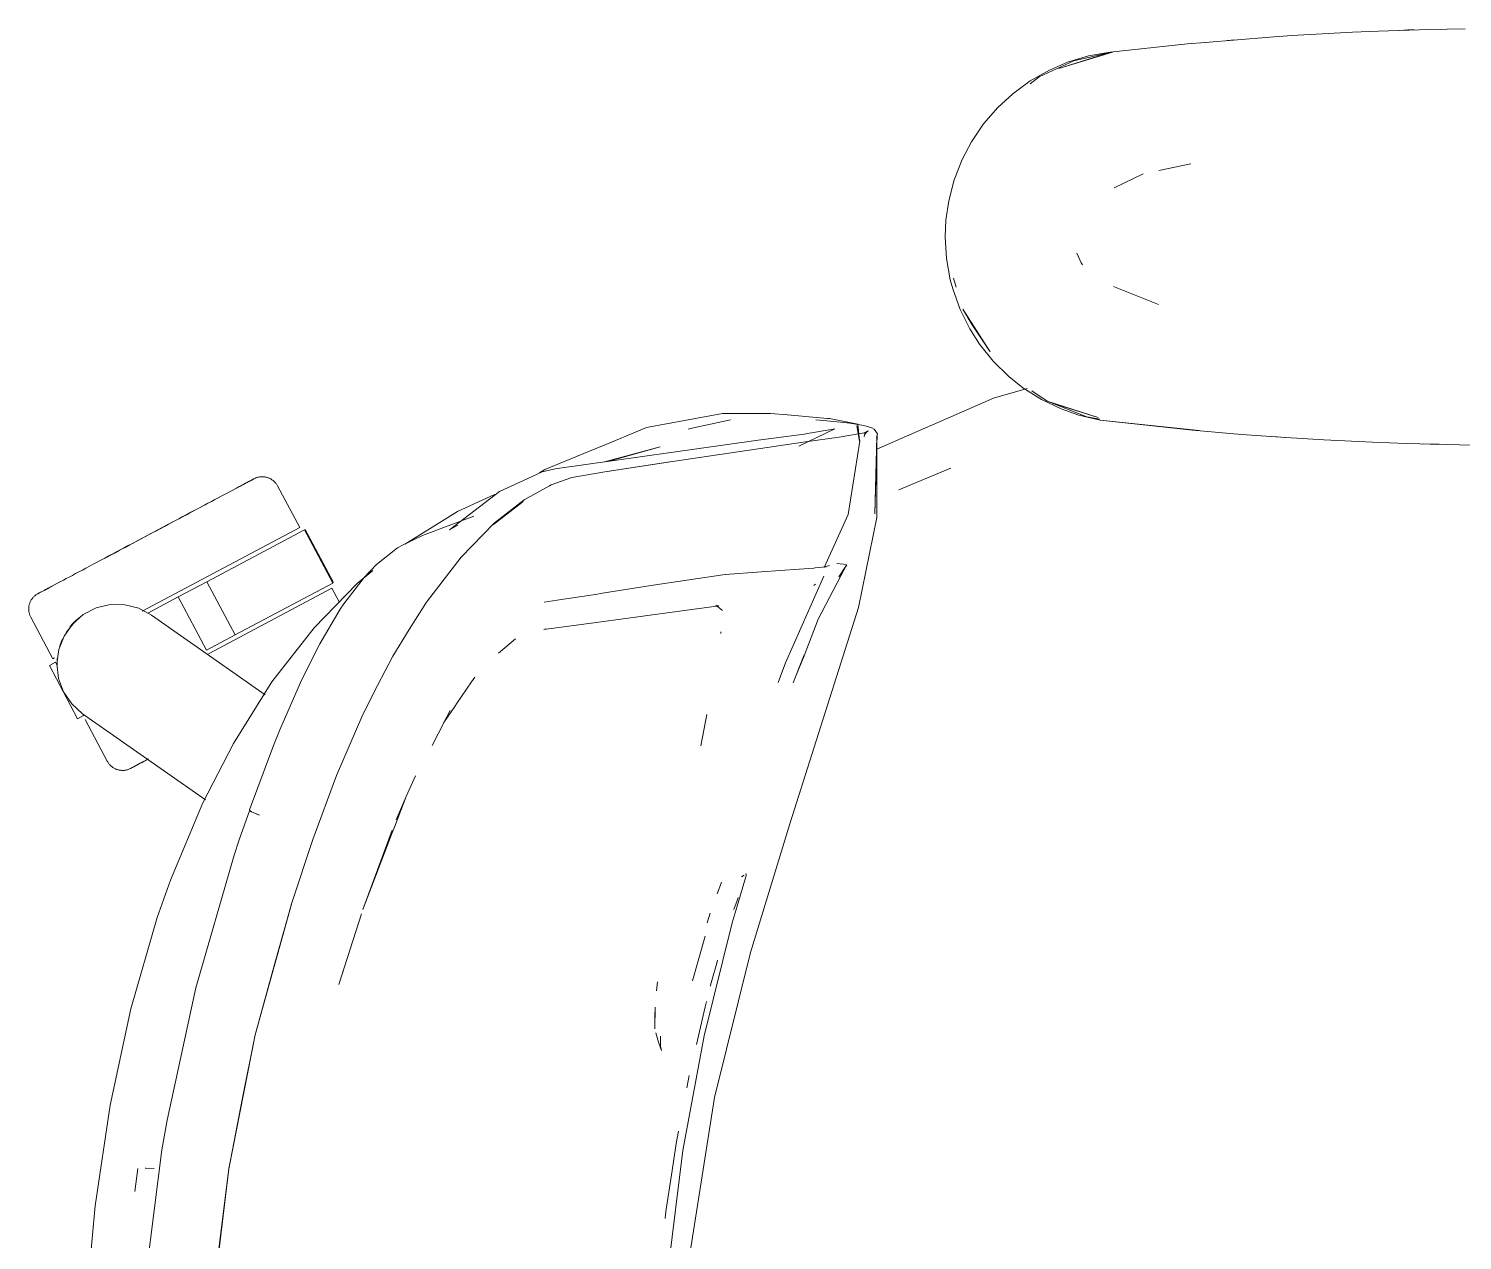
# Model space of a CAD drawing. Header units: millimetres. Extents: x 155927 to 326028, y -36033 to 97293.
# Drawn here: x 168954.2 to 169287.5, y 10496.7 to 10778.5 of the extents above; entities that cross this region are included whole.
import ezdxf

# ---------------------------------------------------------------- set-up
doc = ezdxf.new("R2010")
doc.units = ezdxf.units.MM
doc.header["$MEASUREMENT"] = 0
doc.layers.add('G-IMPT', color=8, linetype='CONTINUOUS', lineweight=9)
doc.layers.add('I-FURN', color=8, linetype='CONTINUOUS', lineweight=9)

msp = doc.modelspace()

# ---------------------------------------------------------------- linework, layer by layer
at = {"layer": 'G-IMPT'}
for p, q in [((169242.79, 10776.51), (169227.73, 10775.26)), ((169242.79, 10776.51), (169247.88, 10776.83)), ((169247.88, 10776.83), (169262.01, 10777.64)), ((169268.04, 10777.9), (169262.01, 10777.64)), ((169268.04, 10777.9), (169279.8, 10778.29)), ((169272.92, 10778.04), (169274.86, 10778.15)), ((169274.86, 10778.15), (169276.36, 10778.16)), ((169288.22, 10778.45), (169279.8, 10778.29)), ((169223.6, 10774.91), (169205.67, 10773.01)), ((169227.73, 10775.26), (169223.6, 10774.91)), ((169234.6, 10775.86), (169232.93, 10775.69)), ((169197.22, 10770.97), (169189.15, 10767.23)), ((169191.53, 10768.84), (169195.77, 10770.65)), ((169206.19, 10773.01), (169193.73, 10769.18)), ((169193.73, 10769.18), (169202.87, 10772.09)), ((169195.77, 10770.65), (169200.63, 10772.11)), ((169197.22, 10770.97), (169205.62, 10772.88)), ((169205.67, 10773.01), (169200.63, 10772.11)), ((169206.19, 10773.01), (169202.87, 10772.09)), ((169187.05, 10765.63), (169189.15, 10767.23)), ((169191.53, 10768.84), (169187.09, 10766.32)), ((169183, 10763.33), (169179.57, 10760.16)), ((169183, 10763.33), (169187.09, 10766.32)), ((169176.24, 10756.33), (169179.57, 10760.16)), ((169173.41, 10752.16), (169176.24, 10756.33)), ((169173.41, 10752.16), (169171.22, 10748)), ((169171.22, 10748), (169169.39, 10743.29)), ((169224.39, 10747.04), (169216.96, 10745.47)), ((169168.13, 10738.42), (169169.39, 10743.29)), ((169206.56, 10741.44), (169213.34, 10744.7)), ((169168.13, 10738.42), (169167.48, 10733.91)), ((169167.31, 10730.06), (169167.48, 10733.91)), ((169167.31, 10730.06), (169167.61, 10725.02)), ((169167.61, 10725.02), (169168.49, 10720.07)), ((169197.92, 10726.23), (169198.94, 10724.01)), ((169198.94, 10724.01), (169199.24, 10723.56)), ((169168.49, 10720.07), (169169.05, 10717.94)), ((169169.85, 10718.38), (169169.23, 10720.41)), ((169170.76, 10713.17), (169169.05, 10717.94)), ((169216.89, 10714.34), (169206.46, 10718.48)), ((169170.76, 10713.17), (169173, 10708.66)), ((169171.41, 10713.26), (169173.57, 10709.59)), ((169171.41, 10713.26), (169177.73, 10703.31)), ((169173, 10708.66), (169175.27, 10705.11)), ((169173.57, 10709.59), (169177.73, 10703.31)), ((169178.46, 10701.14), (169175.27, 10705.11)), ((169178.46, 10701.14), (169182.06, 10697.59)), ((169182.06, 10697.59), (169185.37, 10694.96)), ((169178.54, 10692.52), (169186.36, 10694.78)), ((169189.7, 10692.23), (169185.37, 10694.96)), ((169191.02, 10691.84), (169187.44, 10694.26)), ((169178.54, 10692.52), (169167.41, 10687.66)), ((169189.7, 10692.23), (169194.28, 10690.04)), ((169200.24, 10688.23), (169191.02, 10691.84)), ((169191.02, 10691.84), (169193.73, 10690.94)), ((169191.02, 10691.84), (169202.87, 10688.02)), ((169193.73, 10690.94), (169202.87, 10688.02)), ((169194.28, 10690.04), (169198.41, 10688.6)), ((169115.55, 10688.93), (169097.85, 10685.69)), ((169117.41, 10687.52), (169108.1, 10685.48)), ((169115.55, 10688.93), (169122.51, 10688.96)), ((169126.68, 10688.96), (169122.51, 10688.96)), ((169130.64, 10688.62), (169126.68, 10688.96)), ((169130.64, 10688.62), (169139.96, 10687.81)), ((169139.8, 10687.3), (169137.21, 10687.51)), ((169139.8, 10687.3), (169144.48, 10686.78)), ((169139.96, 10687.81), (169140.43, 10687.77)), ((169144.68, 10686.96), (169140.43, 10687.77)), ((169145.1, 10686.7), (169144.48, 10686.78)), ((169144.68, 10686.96), (169147.01, 10686.52)), ((169145.1, 10686.7), (169148.38, 10686.17)), ((169147.4, 10682.56), (169147.01, 10686.52)), ((169167.41, 10687.66), (169159.58, 10684.24)), ((169203.37, 10687.44), (169198.41, 10688.6)), ((169203.29, 10687.66), (169200.24, 10688.23)), ((169203.37, 10687.44), (169226.32, 10684.98)), ((169203.37, 10687.44), (169206.19, 10687.11)), ((169203.37, 10687.44), (169224.81, 10685.09)), ((169226.32, 10684.98), (169206.19, 10687.11)), ((169090.63, 10682.71), (169093.99, 10684.1)), ((169097.85, 10685.69), (169093.99, 10684.1)), ((169108.1, 10685.48), (169107.53, 10685.33)), ((169123.83, 10682.75), (169134.49, 10684.19)), ((169133.24, 10681.38), (169141.67, 10685.38)), ((169135.79, 10684.4), (169134.49, 10684.19)), ((169134.79, 10682.36), (169142.64, 10683.47)), ((169140.81, 10685.24), (169135.79, 10684.4)), ((169141.67, 10685.38), (169140.81, 10685.24)), ((169148.91, 10684.58), (169142.64, 10683.47)), ((169146.77, 10686.11), (169147.4, 10682.56)), ((169146.77, 10686.11), (169147.46, 10682.53)), ((169148.29, 10684.41), (169149.39, 10684.97)), ((169148.29, 10684.41), (169148.91, 10684.58)), ((169148.38, 10686.17), (169150.24, 10685.62)), ((169148.56, 10684.03), (169148.49, 10683.54)), ((169148.56, 10684.03), (169148.89, 10684.57)), ((169148.89, 10684.57), (169149.39, 10684.97)), ((169150.78, 10685.3), (169150.24, 10685.62)), ((169150.78, 10685.3), (169151.15, 10684.8)), ((169150.93, 10665.67), (169151.52, 10684.11)), ((169150.93, 10665.67), (169151.42, 10683.65)), ((169151.54, 10684.23), (169151.15, 10684.8)), ((169151.54, 10684.23), (169151.35, 10683.36)), ((169151.35, 10683.36), (169151.38, 10683.48)), ((169151.37, 10664.78), (169151.42, 10683.65)), ((169151.42, 10683.65), (169151.38, 10683.48)), ((169159.58, 10684.24), (169151.41, 10680.67)), ((169151.52, 10684.11), (169151.42, 10683.65)), ((169224.81, 10685.09), (169236.2, 10684.1)), ((169246.49, 10683.37), (169236.2, 10684.1)), ((169244.45, 10683.51), (169243.03, 10683.64)), ((169244.45, 10683.51), (169246.35, 10683.42)), ((169246.49, 10683.37), (169255.36, 10682.81)), ((169074.18, 10675.91), (169090.63, 10682.71)), ((169123.83, 10682.75), (169076.61, 10676.07)), ((169101.03, 10681.2), (169088.08, 10677.7)), ((169101.03, 10681.2), (169089.14, 10677.85)), ((169103.92, 10677.8), (169134.79, 10682.36)), ((169144.74, 10665.48), (169147.46, 10682.53)), ((169266.67, 10682.27), (169255.36, 10682.81)), ((169266.67, 10682.27), (169274.55, 10681.98)), ((169286.85, 10681.69), (169274.55, 10681.98)), ((169278.42, 10681.9), (169280.08, 10681.82)), ((169280.08, 10681.82), (169282.16, 10681.82)), ((169286.85, 10681.69), (169292.33, 10681.61)), ((169103.31, 10677.71), (169088.15, 10675.41)), ((169103.92, 10677.8), (169088.73, 10675.48)), ((169103.31, 10677.71), (169088.73, 10675.48)), ((169063.68, 10670.8), (169070.25, 10673.86)), ((169070.25, 10673.86), (169073.62, 10675.43)), ((169073.01, 10675.14), (169074.18, 10675.91)), ((169076.61, 10676.07), (169073.62, 10675.43)), ((169075.69, 10672.36), (169080.48, 10674.11)), ((169080.48, 10674.11), (169088.15, 10675.41)), ((169156.52, 10671.21), (169168.37, 10676.14)), ((169168.64, 10676.24), (169168.37, 10676.14)), ((169052.03, 10661.88), (169063.68, 10670.8)), ((169053.92, 10666.17), (169062.54, 10670.15)), ((169069.43, 10668.86), (169075.27, 10672.14)), ((169075.69, 10672.36), (169075.27, 10672.14)), ((169069.2, 10668.53), (169062.26, 10663.13)), ((169062.46, 10663.44), (169069.43, 10668.86)), ((169069.2, 10668.53), (169065.83, 10665.94)), ((169042.47, 10659.05), (169053.92, 10666.17)), ((169057.68, 10665.11), (169045.78, 10660.6)), ((169062.46, 10663.44), (169054.73, 10655.54)), ((169062.26, 10663.13), (169065.83, 10665.94)), ((169144.74, 10665.48), (169139.16, 10653.19)), ((169147.18, 10643.82), (169151.37, 10664.78)), ((169043.55, 10659.53), (169045.78, 10660.6)), ((169052.03, 10661.88), (169053.98, 10662.99)), ((169039.97, 10657.74), (169035.11, 10653.88)), ((169041.11, 10658.36), (169039.97, 10657.74)), ((169041.11, 10658.36), (169043.55, 10659.53)), ((169042.47, 10659.05), (169041.7, 10658.55)), ((169032.22, 10650.85), (169035.11, 10653.88)), ((169054.73, 10655.54), (169046.71, 10645.1)), ((169137.1, 10653.05), (169139.57, 10653.34)), ((169139.57, 10653.34), (169139.63, 10653.36)), ((169140.4, 10653.64), (169139.63, 10653.36)), ((169142.14, 10654.11), (169143.67, 10653.95)), ((169144.38, 10653.67), (169142.54, 10650.97)), ((169144.38, 10653.67), (169143.03, 10651.22)), ((169143.67, 10653.95), (169144.35, 10653.8)), ((169144.35, 10653.8), (169144.38, 10653.67)), ((169144.38, 10653.67), (169144.41, 10653.5)), ((169032.22, 10650.85), (169027.5, 10644.72)), ((169034.22, 10652.44), (169030.55, 10649.43)), ((169116.16, 10651.5), (169100.94, 10649.29)), ((169116.16, 10651.5), (169116.24, 10651.51)), ((169116.24, 10651.51), (169124.48, 10652.13)), ((169133.33, 10652.76), (169124.48, 10652.13)), ((169130.2, 10631), (169139.12, 10651.16)), ((169133.33, 10652.76), (169136.73, 10653.01)), ((169137.1, 10653.05), (169136.73, 10653.01)), ((169137.75, 10641.11), (169143.03, 10651.22)), ((169030.55, 10649.43), (169020.59, 10639.14)), ((169079.12, 10645.85), (169085.96, 10646.91)), ((169085.96, 10646.91), (169087.62, 10647.17)), ((169099.39, 10649.04), (169087.62, 10647.17)), ((169100.94, 10649.29), (169099.39, 10649.04)), ((169136.75, 10648.99), (169137.18, 10649.26)), ((169021.9, 10635.44), (169026.64, 10643.43)), ((169027.5, 10644.72), (169026.64, 10643.43)), ((169042.66, 10638.75), (169046.54, 10644.84)), ((169046.71, 10645.1), (169046.54, 10644.84)), ((169079.12, 10645.85), (169074.05, 10645.1)), ((169087.31, 10640.5), (169114.64, 10644.23)), ((169115.5, 10643.12), (169113.94, 10644.36)), ((169114.15, 10644.32), (169114.38, 10644.28)), ((169114.64, 10644.23), (169114.38, 10644.28)), ((169131.19, 10593.58), (169147.18, 10643.82)), ((169087.31, 10640.5), (169073.96, 10638.72)), ((169137.75, 10641.11), (169134.5, 10632.64)), ((169010.78, 10626.54), (169020.59, 10639.14)), ((169042.66, 10638.75), (169038.89, 10632.52)), ((169063.46, 10633.22), (169067.36, 10636.55)), ((169073.96, 10638.72), (169074.43, 10638.86)), ((169115.15, 10638.17), (169115.1, 10637.82)), ((169017.38, 10626.38), (169021.9, 10635.44)), ((169017.38, 10626.38), (169021.6, 10634.84)), ((169017.6, 10626.83), (169021.9, 10635.44)), ((169021.9, 10635.44), (169021.6, 10634.84)), ((169035.32, 10625.73), (169038.89, 10632.52)), ((169128.46, 10626.42), (169130.2, 10631)), ((169132.48, 10627.74), (169134.5, 10632.84)), ((169134.5, 10632.64), (169132.48, 10627.74)), ((169134.5, 10632.84), (169132.71, 10628.31)), ((169010.78, 10626.54), (169001.81, 10612.24)), ((169017.6, 10626.83), (169017.38, 10626.38)), ((169053.69, 10621.45), (169057.18, 10626.58)), ((169057.18, 10626.58), (169057.93, 10627.69)), ((169132.48, 10627.74), (169131.92, 10626.33)), ((169017.38, 10626.38), (169012.61, 10615.43)), ((169035.32, 10625.73), (169031.93, 10619)), ((169048.05, 10611.79), (169052.24, 10619.89)), ((169050.74, 10617.12), (169053.3, 10620.87)), ((169050.74, 10617.12), (169052.24, 10619.89)), ((169053.3, 10620.87), (169053.69, 10621.45)), ((169025.75, 10604.77), (169031.93, 10619)), ((169110.47, 10611.69), (169111.88, 10618.95)), ((169012.61, 10615.43), (169011.13, 10611.75)), ((169001.81, 10612.24), (168994.72, 10598.47)), ((169011.13, 10611.75), (169005.55, 10596.78)), ((169025.75, 10604.77), (169020.3, 10589.89)), ((169044.18, 10604.74), (169041.99, 10599.9)), ((169041.99, 10599.9), (169039.26, 10592.81)), ((169041.99, 10599.9), (169039.68, 10594.45)), ((168987.2, 10580.49), (168994.72, 10598.47)), ((169005.59, 10596.78), (169003.18, 10589.85)), ((169005.55, 10596.78), (169005.59, 10596.65)), ((169005.59, 10596.65), (169005.59, 10596.78)), ((169005.59, 10596.65), (169005.99, 10596.38)), ((169005.59, 10596.65), (169005.6, 10596.61)), ((169005.99, 10596.38), (169005.6, 10596.61)), ((169006.82, 10596), (169005.99, 10596.38)), ((169006.18, 10596.28), (169005.99, 10596.38)), ((169006.82, 10596), (169006.18, 10596.28)), ((169006.82, 10596), (169007.88, 10595.58)), ((169006.82, 10596), (169007.28, 10595.8)), ((169007.88, 10595.58), (169007.28, 10595.8)), ((169131.19, 10593.58), (169122, 10563.61)), ((169001.99, 10586.25), (169003.18, 10589.85)), ((169015.29, 10574.98), (169020.3, 10589.89)), ((169031.89, 10573.64), (169038.7, 10592.05)), ((169031.89, 10573.64), (169038.6, 10591.09)), ((169038.6, 10591.09), (169039.26, 10592.81)), ((168993.05, 10555.42), (169001.99, 10586.25)), ((168984.12, 10571.76), (168987.2, 10580.49)), ((169114.65, 10578.31), (169115.26, 10579.97)), ((169118.9, 10574.38), (169120.85, 10580.99)), ((169119.95, 10581.24), (169120.57, 10581.63)), ((169119.95, 10581.24), (169120.17, 10581.39)), ((169120.92, 10581.26), (169120.85, 10580.99)), ((169120.99, 10581.55), (169120.92, 10581.26)), ((169120.96, 10582.01), (169121.04, 10581.78)), ((169121.04, 10581.78), (169120.99, 10581.55)), ((169114.65, 10578.31), (169114.28, 10577.3)), ((169006.9, 10544.48), (169015.29, 10574.98)), ((169006.9, 10544.48), (169015.33, 10574.89)), ((169011.56, 10561.73), (169015.33, 10574.89)), ((169117.78, 10570.56), (169118.9, 10574.38)), ((169118.94, 10575.76), (169118.19, 10573.66)), ((169118.94, 10575.76), (169119.18, 10576.42)), ((168984.12, 10571.76), (168977.95, 10550.52)), ((169026.35, 10556.17), (169031.61, 10572.65)), ((169111.23, 10544.24), (169117.78, 10570.56)), ((169111.94, 10570.55), (169112.66, 10572.77)), ((169111.49, 10567.46), (169108.58, 10557.07)), ((169113.69, 10529.92), (169122, 10563.61)), ((169011.56, 10561.73), (169006.9, 10544.48)), ((169113.08, 10557.14), (169114.19, 10561.13)), ((169114.19, 10561.13), (169114.4, 10561.82)), ((169026.35, 10556.17), (169027.43, 10559.6)), ((169100.2, 10554.74), (169100.42, 10556.84)), ((169113.08, 10557.14), (169112.76, 10556)), ((168993.05, 10555.42), (168986.38, 10524.63)), ((169112.76, 10556), (169112.72, 10555.82)), ((168977.95, 10550.52), (168973.14, 10528.15)), ((169099.8, 10545.89), (169099.89, 10550.95)), ((169099.89, 10550.95), (169099.81, 10548.67)), ((169111.46, 10550.98), (169109.91, 10544.23)), ((169111.46, 10550.98), (169111.8, 10552.27)), ((169099.8, 10545.89), (169099.81, 10548.67)), ((169006.9, 10544.48), (169000.73, 10513.35)), ((169006.9, 10544.48), (169000.73, 10513.43)), ((169006.9, 10544.48), (169003.83, 10529.46)), ((169100.66, 10542.78), (169100.05, 10544.94)), ((169101.08, 10544.05), (169101.09, 10544.19)), ((169101.13, 10541.88), (169101.09, 10544.19)), ((169111.23, 10544.24), (169106.3, 10517.57)), ((169109.45, 10542.25), (169109.91, 10544.23)), ((169101.34, 10540.83), (169100.66, 10542.78)), ((169101.13, 10541.88), (169101.34, 10540.83)), ((169107.25, 10532.2), (169107.79, 10535.02)), ((169113.69, 10529.92), (169107.7, 10492.01)), ((168973.14, 10528.15), (168969.64, 10504.73)), ((169000.73, 10513.35), (169003.83, 10529.46)), ((168985.2, 10517.71), (168986.38, 10524.63)), ((169105.33, 10522.1), (169104.77, 10519.2)), ((168981.38, 10487.54), (168985.2, 10517.71)), ((169106.3, 10517.57), (169103, 10490.65)), ((169103.67, 10511.94), (169104.53, 10517.57)), ((169104.53, 10517.57), (169104.77, 10519.2)), ((168979.55, 10513.44), (168978.9, 10508.02)), ((168983.4, 10513.39), (168981.31, 10513.47)), ((168981.31, 10513.47), (168981.42, 10513.47)), ((168996.91, 10481.84), (169000.73, 10513.43)), ((168996.95, 10481.8), (169000.73, 10513.35)), ((169000.73, 10513.35), (168998.79, 10497.88)), ((169103.67, 10511.94), (169102.38, 10503.42)), ((168969.64, 10504.73), (168967.38, 10479.16)), ((169102.38, 10503.42), (169102.2, 10501.76)), ((168996.95, 10481.8), (168998.79, 10497.88))]:
    msp.add_line(p, q, dxfattribs=at)
at = {"layer": 'I-FURN'}
for p, q in [((169005.17, 10673.02), (169005.49, 10673.19)), ((169005.64, 10673.28), (169005.34, 10673.12)), ((169005.49, 10673.19), (169005.77, 10673.34)), ((169005.9, 10673.41), (169005.64, 10673.28)), ((169005.77, 10673.34), (169006.01, 10673.47)), ((169006.12, 10673.53), (169005.9, 10673.41)), ((169006.01, 10673.47), (169006.21, 10673.58)), ((169006.3, 10673.63), (169006.12, 10673.53)), ((169006.21, 10673.58), (169006.37, 10673.66)), ((169006.44, 10673.7), (169006.3, 10673.63)), ((169006.37, 10673.66), (169006.49, 10673.73)), ((169006.54, 10673.75), (169006.44, 10673.7)), ((169006.49, 10673.73), (169006.57, 10673.77)), ((169006.6, 10673.79), (169006.54, 10673.75)), ((169006.57, 10673.77), (169006.62, 10673.79)), ((169006.62, 10673.8), (169006.6, 10673.79)), ((169006.62, 10673.8), (169006.76, 10673.87)), ((169006.62, 10673.79), (169006.62, 10673.8)), ((169006.76, 10673.87), (169006.91, 10673.94)), ((169006.91, 10673.94), (169007.06, 10674)), ((169007.06, 10674), (169007.21, 10674.05)), ((169007.21, 10674.05), (169007.37, 10674.1)), ((169007.37, 10674.1), (169007.52, 10674.14)), ((169007.52, 10674.14), (169007.68, 10674.18)), ((169007.68, 10674.18), (169007.84, 10674.21)), ((169007.84, 10674.21), (169008, 10674.23)), ((169008, 10674.23), (169008.16, 10674.25)), ((169008.16, 10674.25), (169008.32, 10674.26)), ((169008.32, 10674.26), (169008.48, 10674.27)), ((169008.48, 10674.27), (169008.64, 10674.27)), ((169008.64, 10674.27), (169008.8, 10674.26)), ((169008.8, 10674.26), (169008.96, 10674.24)), ((169008.96, 10674.24), (169009.12, 10674.22)), ((169009.12, 10674.22), (169009.28, 10674.19)), ((169009.28, 10674.19), (169009.44, 10674.16)), ((169009.44, 10674.16), (169009.59, 10674.12)), ((169009.59, 10674.12), (169009.75, 10674.07)), ((169009.75, 10674.07), (169009.9, 10674.02)), ((169009.9, 10674.02), (169010.05, 10673.96)), ((169010.05, 10673.96), (169010.2, 10673.9)), ((169010.2, 10673.9), (169010.34, 10673.83)), ((169010.34, 10673.83), (169010.49, 10673.75)), ((169010.49, 10673.75), (169010.62, 10673.67)), ((169010.62, 10673.67), (169010.76, 10673.58)), ((169010.76, 10673.58), (169010.89, 10673.49)), ((169010.89, 10673.49), (169011.02, 10673.39)), ((169011.02, 10673.39), (169011.14, 10673.29)), ((169011.14, 10673.29), (169011.26, 10673.18)), ((169011.26, 10673.18), (169011.38, 10673.07)), ((168999.7, 10670.12), (168999, 10669.74)), ((169000.38, 10670.48), (168999.7, 10670.12)), ((169001.03, 10670.82), (169000.38, 10670.48)), ((169001.65, 10671.15), (169001.03, 10670.82)), ((169002.23, 10671.46), (169001.65, 10671.15)), ((169001.92, 10671.3), (169002.49, 10671.6)), ((169002.78, 10671.75), (169002.23, 10671.46)), ((169002.49, 10671.6), (169003.02, 10671.88)), ((169003.3, 10672.03), (169002.78, 10671.75)), ((169003.02, 10671.88), (169003.52, 10672.15)), ((169003.78, 10672.29), (169003.3, 10672.03)), ((169003.52, 10672.15), (169003.99, 10672.4)), ((169004.23, 10672.52), (169003.78, 10672.29)), ((169003.99, 10672.4), (169004.42, 10672.63)), ((169004.64, 10672.74), (169004.23, 10672.52)), ((169004.42, 10672.63), (169004.81, 10672.83)), ((169005.01, 10672.94), (169004.64, 10672.74)), ((169004.81, 10672.83), (169005.17, 10673.02)), ((169005.34, 10673.12), (169005.01, 10672.94)), ((169011.38, 10673.07), (169011.49, 10672.95)), ((169011.49, 10672.95), (169011.6, 10672.83)), ((169011.6, 10672.83), (169011.7, 10672.71)), ((169011.7, 10672.71), (169011.79, 10672.58)), ((169011.79, 10672.58), (169011.89, 10672.44)), ((169011.89, 10672.44), (169011.97, 10672.31)), ((169011.97, 10672.31), (169012.05, 10672.17)), ((169012.05, 10672.17), (169012.07, 10672.13)), ((169017.22, 10662.44), (169012.07, 10672.13)), ((168991.94, 10665.99), (168992.85, 10666.47)), ((168993.33, 10666.73), (168992.44, 10666.25)), ((168992.85, 10666.47), (168993.74, 10666.95)), ((168994.21, 10667.2), (168993.33, 10666.73)), ((168993.74, 10666.95), (168994.61, 10667.41)), ((168995.07, 10667.65), (168994.21, 10667.2)), ((168994.61, 10667.41), (168995.45, 10667.86)), ((168995.9, 10668.1), (168995.07, 10667.65)), ((168996.71, 10668.53), (168995.9, 10668.1)), ((168997.5, 10668.95), (168996.71, 10668.53)), ((168998.26, 10669.35), (168997.5, 10668.95)), ((168999, 10669.74), (168998.26, 10669.35)), ((168986.74, 10663.23), (168985.76, 10662.7)), ((168986.21, 10662.94), (168987.19, 10663.47)), ((168987.72, 10663.75), (168986.74, 10663.23)), ((168987.19, 10663.47), (168988.17, 10663.98)), ((168988.69, 10664.26), (168987.72, 10663.75)), ((168988.17, 10663.98), (168989.13, 10664.5)), ((168989.65, 10664.77), (168988.69, 10664.26)), ((168989.13, 10664.5), (168990.08, 10665)), ((168990.59, 10665.27), (168989.65, 10664.77)), ((168990.08, 10665), (168991.02, 10665.5)), ((168991.52, 10665.77), (168990.59, 10665.27)), ((168991.02, 10665.5), (168991.94, 10665.99)), ((168992.44, 10666.25), (168991.52, 10665.77)), ((168980.75, 10660.04), (168979.75, 10659.51)), ((168980.21, 10659.75), (168981.21, 10660.29)), ((169017.22, 10662.44), (168980.62, 10642.98)), ((168981.76, 10660.57), (168980.75, 10660.04)), ((168981.21, 10660.29), (168982.22, 10660.82)), ((168982.76, 10661.11), (168981.76, 10660.57)), ((168982.22, 10660.82), (168983.22, 10661.35)), ((168983.76, 10661.64), (168982.76, 10661.11)), ((168983.22, 10661.35), (168984.22, 10661.89)), ((168984.76, 10662.17), (168983.76, 10661.64)), ((168984.22, 10661.89), (168985.22, 10662.42)), ((168985.76, 10662.7), (168984.76, 10662.17)), ((168985.22, 10662.42), (168986.21, 10662.94)), ((168995.64, 10649.83), (169018.34, 10661.91)), ((169018.34, 10661.91), (169024.92, 10649.55)), ((169025.09, 10649.64), (169018.52, 10662)), ((168973.32, 10656.09), (168974.28, 10656.6)), ((168974.8, 10656.88), (168973.83, 10656.36)), ((168974.28, 10656.6), (168975.25, 10657.11)), ((168975.77, 10657.39), (168974.8, 10656.88)), ((168975.25, 10657.11), (168976.22, 10657.63)), ((168976.76, 10657.92), (168975.77, 10657.39)), ((168976.22, 10657.63), (168977.21, 10658.16)), ((168977.75, 10658.44), (168976.76, 10657.92)), ((168977.21, 10658.16), (168978.21, 10658.69)), ((168978.74, 10658.97), (168977.75, 10658.44)), ((168978.21, 10658.69), (168979.2, 10659.22)), ((168979.75, 10659.51), (168978.74, 10658.97)), ((168979.2, 10659.22), (168980.21, 10659.75)), ((168968.36, 10653.45), (168967.51, 10653)), ((168969.23, 10653.91), (168968.36, 10653.45)), ((168970.12, 10654.39), (168969.23, 10653.91)), ((168971.02, 10654.87), (168970.12, 10654.39)), ((168970.53, 10654.61), (168971.45, 10655.09)), ((168971.95, 10655.36), (168971.02, 10654.87)), ((168971.45, 10655.09), (168972.38, 10655.59)), ((168972.88, 10655.86), (168971.95, 10655.36)), ((168972.38, 10655.59), (168973.32, 10656.09)), ((168973.83, 10656.36), (168972.88, 10655.86)), ((168961.65, 10649.88), (168961.05, 10649.56)), ((168962.28, 10650.22), (168961.65, 10649.88)), ((168962.95, 10650.57), (168962.28, 10650.22)), ((168963.64, 10650.94), (168962.95, 10650.57)), ((168964.36, 10651.33), (168963.64, 10650.94)), ((168965.11, 10651.73), (168964.36, 10651.33)), ((168965.89, 10652.14), (168965.11, 10651.73)), ((168966.69, 10652.56), (168965.89, 10652.14)), ((168967.51, 10653), (168966.69, 10652.56)), ((168989, 10646.3), (168995.64, 10649.83)), ((168995.64, 10649.83), (169002.21, 10637.47)), ((168955.41, 10646.37), (168955.52, 10646.48)), ((168955.52, 10646.48), (168955.64, 10646.59)), ((168955.64, 10646.59), (168955.77, 10646.69)), ((168955.77, 10646.69), (168955.9, 10646.79)), ((168955.9, 10646.79), (168956.03, 10646.88)), ((168956.03, 10646.88), (168956.17, 10646.96)), ((168956.17, 10646.96), (168956.31, 10647.04)), ((168956.31, 10647.04), (168956.35, 10647.06)), ((168956.39, 10647.09), (168956.35, 10647.07)), ((168956.35, 10647.06), (168956.37, 10647.08)), ((168956.35, 10647.07), (168956.35, 10647.06)), ((168956.37, 10647.08), (168956.43, 10647.11)), ((168956.48, 10647.13), (168956.39, 10647.09)), ((168956.43, 10647.11), (168956.53, 10647.16)), ((168956.6, 10647.2), (168956.48, 10647.13)), ((168956.53, 10647.16), (168956.67, 10647.24)), ((168956.76, 10647.28), (168956.6, 10647.2)), ((168956.67, 10647.24), (168956.85, 10647.33)), ((168956.96, 10647.39), (168956.76, 10647.28)), ((168956.85, 10647.33), (168957.07, 10647.45)), ((168957.2, 10647.52), (168956.96, 10647.39)), ((168957.07, 10647.45), (168957.33, 10647.58)), ((168957.48, 10647.67), (168957.2, 10647.52)), ((168957.33, 10647.58), (168957.62, 10647.74)), ((168957.8, 10647.84), (168957.48, 10647.67)), ((168957.62, 10647.74), (168957.96, 10647.92)), ((168958.15, 10648.03), (168957.8, 10647.84)), ((168957.96, 10647.92), (168958.33, 10648.12)), ((168958.55, 10648.23), (168958.15, 10648.03)), ((168958.33, 10648.12), (168958.74, 10648.34)), ((168958.98, 10648.46), (168958.55, 10648.23)), ((168958.74, 10648.34), (168959.19, 10648.57)), ((168959.44, 10648.71), (168958.98, 10648.46)), ((168959.19, 10648.57), (168959.67, 10648.83)), ((168959.94, 10648.98), (168959.44, 10648.71)), ((168959.67, 10648.83), (168960.19, 10649.11)), ((168960.48, 10649.26), (168959.94, 10648.98)), ((168960.19, 10649.11), (168960.74, 10649.4)), ((168961.05, 10649.56), (168960.48, 10649.26)), ((168960.74, 10649.4), (168961.32, 10649.71)), ((169024.73, 10648.32), (168996.04, 10633.06)), ((169024.92, 10649.55), (169002.21, 10637.47)), ((169026.41, 10645.16), (169024.73, 10648.32)), ((168954.21, 10643.63), (168954.22, 10643.79)), ((168954.21, 10643.47), (168954.21, 10643.63)), ((168954.21, 10643.31), (168954.21, 10643.47)), ((168954.22, 10643.15), (168954.21, 10643.31)), ((168954.22, 10643.79), (168954.23, 10643.95)), ((168954.24, 10642.99), (168954.22, 10643.15)), ((168954.23, 10643.95), (168954.25, 10644.11)), ((168954.25, 10644.11), (168954.28, 10644.27)), ((168954.28, 10644.27), (168954.32, 10644.43)), ((168954.32, 10644.43), (168954.36, 10644.59)), ((168954.36, 10644.59), (168954.4, 10644.74)), ((168954.4, 10644.74), (168954.45, 10644.89)), ((168954.45, 10644.89), (168954.51, 10645.04)), ((168954.51, 10645.04), (168954.58, 10645.19)), ((168954.58, 10645.19), (168954.65, 10645.34)), ((168954.65, 10645.34), (168954.72, 10645.48)), ((168954.72, 10645.48), (168954.81, 10645.62)), ((168954.81, 10645.62), (168954.89, 10645.75)), ((168954.89, 10645.75), (168954.99, 10645.88)), ((168954.99, 10645.88), (168955.08, 10646.01)), ((168955.08, 10646.01), (168955.19, 10646.14)), ((168955.19, 10646.14), (168955.29, 10646.26)), ((168955.29, 10646.26), (168955.41, 10646.37)), ((168966.9, 10642.19), (168969.9, 10643.74)), ((168969.9, 10643.74), (168973.18, 10644.53)), ((168973.18, 10644.53), (168976.56, 10644.5)), ((168976.56, 10644.5), (168979.83, 10643.68)), ((168979.83, 10643.68), (168982.8, 10642.09)), ((168981.94, 10642.55), (168989, 10646.3)), ((168989, 10646.3), (168995.57, 10633.94)), ((168954.27, 10642.83), (168954.24, 10642.99)), ((168954.3, 10642.67), (168954.27, 10642.83)), ((168954.33, 10642.51), (168954.3, 10642.67)), ((168954.38, 10642.36), (168954.33, 10642.51)), ((168954.42, 10642.2), (168954.38, 10642.36)), ((168954.48, 10642.05), (168954.42, 10642.2)), ((168954.54, 10641.9), (168954.48, 10642.05)), ((168954.61, 10641.76), (168954.54, 10641.9)), ((168954.68, 10641.61), (168954.61, 10641.76)), ((168954.68, 10641.61), (168959.83, 10631.93)), ((168962.43, 10637.21), (168964.36, 10639.97)), ((168965.2, 10640.84), (168962.91, 10638.05)), ((168964.36, 10639.97), (168966.9, 10642.19)), ((168966.62, 10641.99), (168965.2, 10640.84)), ((168982.8, 10642.09), (169009.23, 10623.58)), ((168961.21, 10634.07), (168962.43, 10637.21)), ((169002.21, 10637.47), (168995.57, 10633.94)), ((168960.78, 10630.72), (168961.21, 10634.07)), ((168959.02, 10630.36), (168960.41, 10631.11)), ((168959.02, 10630.36), (168965.59, 10618)), ((168960.21, 10632.13), (168959.83, 10631.93)), ((168960.41, 10631.11), (168960.33, 10631.06)), ((168960.81, 10630.35), (168960.41, 10631.11)), ((168961.17, 10627.37), (168960.78, 10630.72)), ((168962.34, 10624.21), (168961.17, 10627.37)), ((168964.24, 10621.42), (168962.34, 10624.21)), ((168966.75, 10619.16), (168964.24, 10621.42)), ((168966.99, 10618.74), (168965.59, 10618)), ((168995.34, 10599.14), (168966.75, 10619.16)), ((168966.9, 10618.7), (168966.99, 10618.74)), ((168967.34, 10617.8), (168972.49, 10608.12)), ((168972.51, 10608.08), (168972.49, 10608.12)), ((168972.59, 10607.94), (168972.51, 10608.08)), ((168972.68, 10607.8), (168972.59, 10607.94)), ((168972.77, 10607.67), (168972.68, 10607.8)), ((168972.86, 10607.54), (168972.77, 10607.67)), ((168972.97, 10607.41), (168972.86, 10607.54)), ((168973.07, 10607.29), (168972.97, 10607.41)), ((168973.18, 10607.17), (168973.07, 10607.29)), ((168973.3, 10607.06), (168973.18, 10607.17)), ((168973.42, 10606.95), (168973.3, 10607.06)), ((168973.54, 10606.85), (168973.42, 10606.95)), ((168973.67, 10606.75), (168973.54, 10606.85)), ((168973.8, 10606.66), (168973.67, 10606.75)), ((168973.94, 10606.57), (168973.8, 10606.66)), ((168974.08, 10606.49), (168973.94, 10606.57)), ((168974.22, 10606.42), (168974.08, 10606.49)), ((168977.94, 10606.45), (168977.96, 10606.46)), ((168977.99, 10606.47), (168977.95, 10606.45)), ((168977.96, 10606.46), (168978.02, 10606.49)), ((168978.07, 10606.52), (168977.99, 10606.47)), ((168978.02, 10606.49), (168978.12, 10606.54)), ((168978.19, 10606.58), (168978.07, 10606.52)), ((168978.12, 10606.54), (168978.26, 10606.62)), ((168978.36, 10606.67), (168978.19, 10606.58)), ((168978.26, 10606.62), (168978.44, 10606.72)), ((168978.56, 10606.78), (168978.36, 10606.67)), ((168978.44, 10606.72), (168978.66, 10606.83)), ((168978.8, 10606.9), (168978.56, 10606.78)), ((168978.66, 10606.83), (168978.92, 10606.97)), ((168979.08, 10607.05), (168978.8, 10606.9)), ((168978.92, 10606.97), (168979.22, 10607.13)), ((168979.39, 10607.22), (168979.08, 10607.05)), ((168979.22, 10607.13), (168979.55, 10607.31)), ((168979.75, 10607.41), (168979.39, 10607.22)), ((168979.55, 10607.31), (168979.93, 10607.5)), ((168980.14, 10607.62), (168979.75, 10607.41)), ((168979.93, 10607.5), (168980.34, 10607.72)), ((168980.57, 10607.85), (168980.14, 10607.62)), ((168980.34, 10607.72), (168980.78, 10607.96)), ((168981.04, 10608.1), (168980.57, 10607.85)), ((168980.78, 10607.96), (168981.26, 10608.22)), ((168981.54, 10608.36), (168981.04, 10608.1)), ((168981.26, 10608.22), (168981.78, 10608.49)), ((168982.07, 10608.65), (168981.54, 10608.36)), ((168974.37, 10606.35), (168974.22, 10606.42)), ((168974.51, 10606.28), (168974.37, 10606.35)), ((168974.66, 10606.22), (168974.51, 10606.28)), ((168974.82, 10606.17), (168974.66, 10606.22)), ((168974.97, 10606.12), (168974.82, 10606.17)), ((168975.13, 10606.08), (168974.97, 10606.12)), ((168975.28, 10606.05), (168975.13, 10606.08)), ((168975.44, 10606.02), (168975.28, 10606.05)), ((168975.6, 10606), (168975.44, 10606.02)), ((168975.76, 10605.99), (168975.6, 10606)), ((168975.92, 10605.98), (168975.76, 10605.99)), ((168976.09, 10605.98), (168975.92, 10605.98)), ((168976.25, 10605.98), (168976.09, 10605.98)), ((168976.41, 10605.99), (168976.25, 10605.98)), ((168976.57, 10606.01), (168976.41, 10605.99)), ((168976.73, 10606.03), (168976.57, 10606.01)), ((168976.89, 10606.06), (168976.73, 10606.03)), ((168977.04, 10606.1), (168976.89, 10606.06)), ((168977.2, 10606.14), (168977.04, 10606.1)), ((168977.35, 10606.19), (168977.2, 10606.14)), ((168977.5, 10606.25), (168977.35, 10606.19)), ((168977.65, 10606.31), (168977.5, 10606.25)), ((168977.8, 10606.38), (168977.65, 10606.31)), ((168977.94, 10606.45), (168977.8, 10606.38)), ((168977.95, 10606.45), (168977.94, 10606.45))]:
    msp.add_line(p, q, dxfattribs=at)
for points in [[(168963.75, 10639.26), (168964.08, 10639.68), (168964.42, 10640.11), (168964.85, 10640.5)], [(168960.81, 10630.35), (168960.81, 10630.58), (168960.81, 10631.12), (168960.84, 10631.79), (168960.88, 10632.16)]]:
    msp.add_open_spline(points, degree=3, dxfattribs=at)
msp.add_open_spline([(168961.41, 10634.77), (168961.55, 10635.24), (168961.77, 10635.86), (168962.07, 10636.5), (168962.15, 10636.65)], degree=3, knots=[-0.6, -0.6, -0.6, -0.6, -0.5, -0.4680239, -0.4680239, -0.4680239, -0.4680239], dxfattribs=at)

doc.saveas('drawing.dxf')
